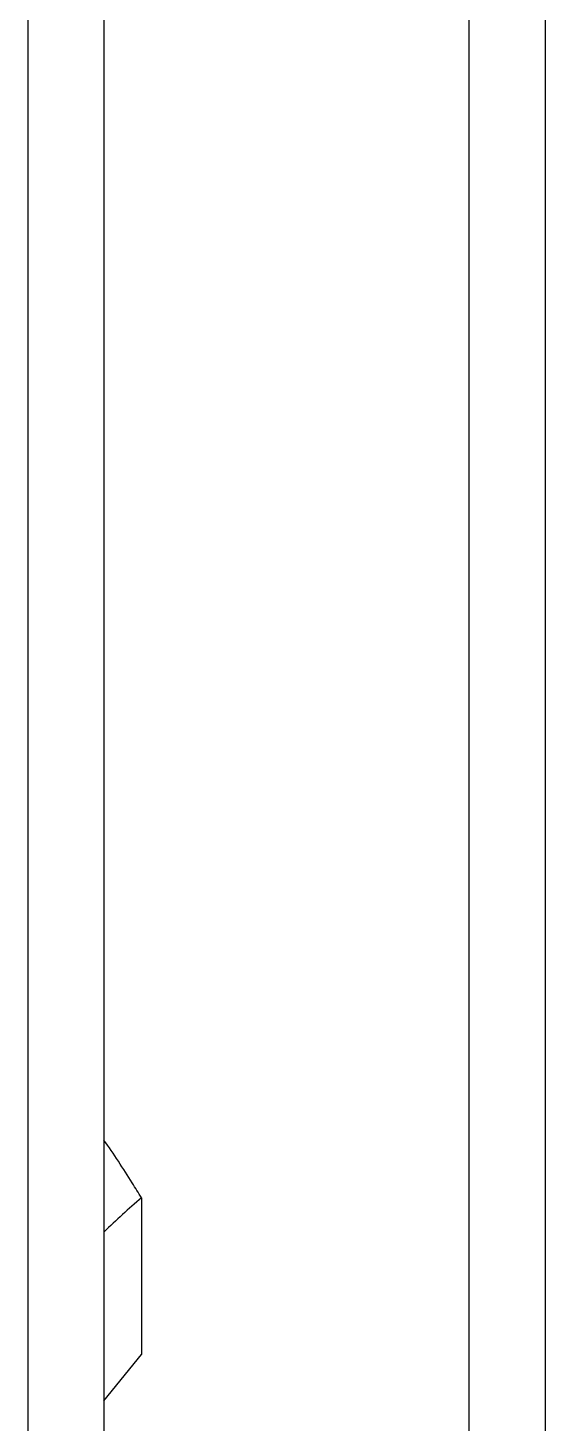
# Model space of a CAD drawing. Extents: x 1680110 to 2699828, y 269661 to 891349.
# Drawn here: x 2394445.7 to 2394523.1, y 723232.5 to 723441.4 of the extents above; entities that cross this region are included whole.
import ezdxf

# ---------------------------------------------------------------- set-up
doc = ezdxf.new("R2010")
doc.units = 0
doc.header["$LTSCALE"] = 1000
doc.header["$MEASUREMENT"] = 0
doc.layers.add('02___PRT_ALL_AXES', color=7, linetype='Continuous')

msp = doc.modelspace()

# ---------------------------------------------------------------- linework, layer by layer
at = {"color": 7, "linetype": 'Continuous'}
for p, q in [((2394511.68, 723133.53), (2394511.68, 724624.74)), ((2394523.06, 724533.11), (2394523.06, 723133.53)), ((2394445.66, 724504.08), (2394445.66, 723229.15)), ((2394457.04, 724504.08), (2394457.04, 723229.15)), ((2394457.04, 723235.86), (2394462.67, 723242.76))]:
    msp.add_line(p, q, dxfattribs=at)
at = {"layer": '02___PRT_ALL_AXES', "color": 7, "linetype": 'Continuous'}
msp.add_line((2394462.67, 723266.22), (2394462.67, 723242.76), dxfattribs=at)
msp.add_arc((2394507.22, 723211.59), 70.49, 129.192, 135.3844, dxfattribs=at)
msp.add_open_spline([(2394462.67, 723266.22), (2394462.21, 723266.97), (2394460.4, 723269.9), (2394458.51, 723272.79), (2394457.04, 723274.89)], degree=3, knots=[0, 0, 0, 0, 0.25538, 1, 1, 1, 1], dxfattribs=at)

doc.saveas('drawing.dxf')
